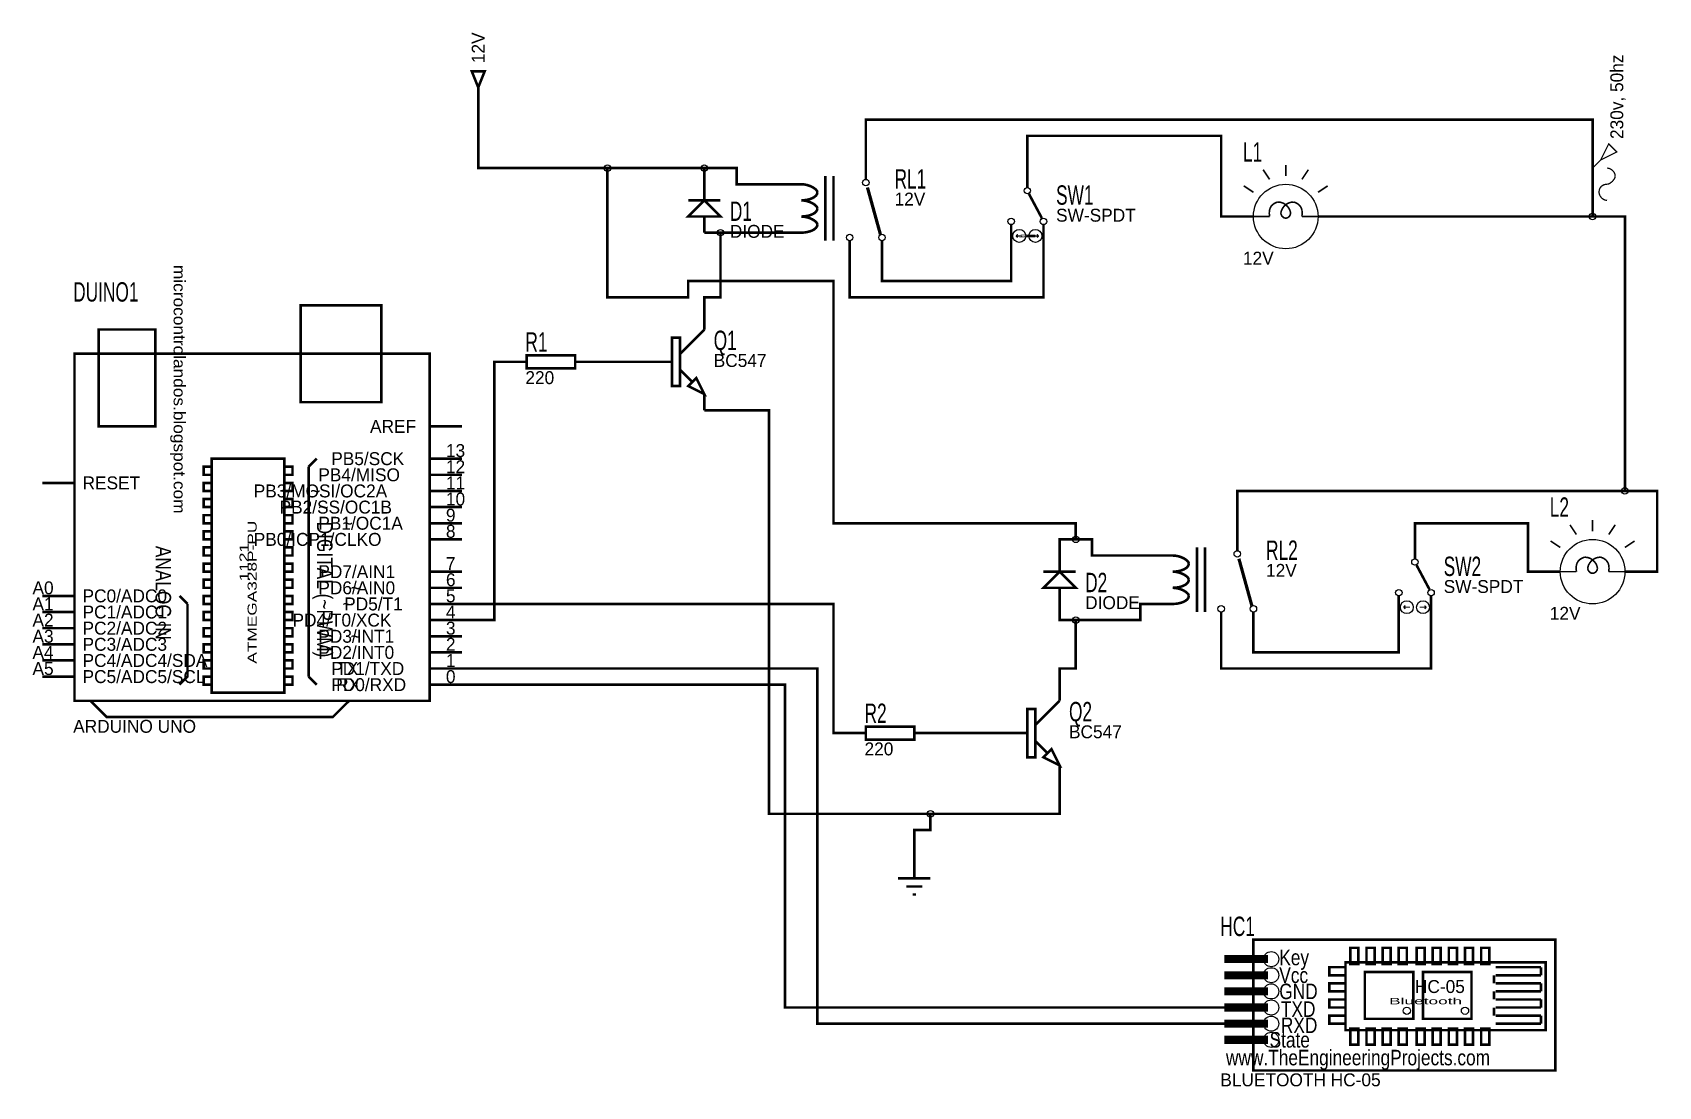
# Model space of a CAD drawing. Header units: inches. Extents: x -5.3 to 4.8, y -3.1 to 3.4.
import ezdxf

# ---------------------------------------------------------------- set-up
doc = ezdxf.new("R2010")
doc.units = ezdxf.units.IN
doc.layers.get('0').update_dxf_attribs({"linetype": 'CONTINUOUS'})

msp = doc.modelspace()

# ---------------------------------------------------------------- linework, layer by layer
for points, const_width in [([(-2.54, 3.2), (-2.46, 3.2), (-2.5, 3.1), (-2.54, 3.2)], 0.016), ([(-2.5, 3.1), (-2.5, 3)], 0.016), ([(-2.5, 3), (-2.5, 2.6), (-1.7, 2.6), (-1.1, 2.6)], 0.016), ([(-0.1, 2.7), (-0.1, 2.9), (4.4, 2.9), (4.4, 2.6)], 0.016), ([(2.2, 2.3), (2.1, 2.3), (2.1, 2.8), (0.9, 2.8), (0.9, 2.6)], 0.016), ([(4.45, 2.65), (4.5, 2.75), (4.55, 2.7), (4.45, 2.65)], 0.008), ([(-0.1, 2.7), (-0.1, 2.6)], 0.016), ([(2.5, 2.55), (2.5, 2.62)], 0.01), ([(4.4, 2.6), (4.45, 2.65)], 0.008), ([(-1.7, 2.6), (-1.7, 1.8), (-1.2, 1.8), (-1.2, 1.9), (-0.3, 1.9), (-0.3, 0.4), (1.2, 0.4), (1.2, 0.3)], 0.016), ([(-0.6, 2.5), (-0.9, 2.5), (-0.9, 2.6), (-1.1, 2.6)], 0.016), ([(-1.1, 2.5), (-1.1, 2.6)], 0.016), ([(-0.35, 2.15), (-0.35, 2.55)], 0.016), ([(-0.3, 2.15), (-0.3, 2.55)], 0.016), ([(-0.1, 2.6), (-0.1, 2.53)], 0.016), ([(0.9, 2.6), (0.9, 2.5)], 0.016), ([(2.4, 2.53), (2.36, 2.59)], 0.01), ([(2.6, 2.53), (2.64, 2.59)], 0.01), ([(4.4, 2.6), (4.4, 2.3)], 0.016), ([(4.49, 2.6), (4.497891, 2.599082), (4.50625, 2.596406), (4.514609, 2.59209), (4.5225, 2.58625), (4.529453, 2.579004), (4.535, 2.570469), (4.538672, 2.560762), (4.54, 2.55)], 0.008), ([(4.49, 2.5), (4.497891, 2.501328), (4.50625, 2.505), (4.5225, 2.5175), (4.535, 2.53375), (4.538672, 2.542109), (4.54, 2.55)], 0.008), ([(-1.1, 2.5), (-1.1, 2.4)], 0.016), ([(-0.6, 2.5), (-0.5, 2.5)], 0.016), ([(-0.4, 2.45), (-0.402246, 2.457891), (-0.408594, 2.46625), (-0.418457, 2.474609), (-0.43125, 2.4825), (-0.446387, 2.489453), (-0.463281, 2.495), (-0.481348, 2.498672), (-0.5, 2.5)], 0.016), ([(-0.4, 2.45), (-0.402246, 2.439238), (-0.408594, 2.429531), (-0.418457, 2.420996), (-0.43125, 2.41375), (-0.446387, 2.40791), (-0.463281, 2.403594), (-0.481348, 2.400918), (-0.5, 2.4)], 0.016), ([(-0.09, 2.48), (-0.01, 2.19)], 0.02), ([(0.9, 2.5), (0.9, 2.48)], 0.016), ([(0.91, 2.44), (0.99, 2.29)], 0.016), ([(2.3, 2.45), (2.24, 2.49)], 0.01), ([(2.7, 2.45), (2.76, 2.49)], 0.01), ([(4.49, 2.5), (4.479238, 2.499082), (4.469531, 2.496406), (4.460996, 2.49209), (4.45375, 2.48625), (4.44791, 2.479004), (4.443594, 2.470469), (4.440918, 2.460762), (4.44, 2.45)], 0.008), ([(4.49, 2.4), (4.479238, 2.401328), (4.469531, 2.405), (4.460996, 2.410547), (4.45375, 2.4175), (4.44791, 2.425391), (4.443594, 2.43375), (4.440918, 2.442109), (4.44, 2.45)], 0.008), ([(-1, 2.3), (-1.2, 2.3), (-1.1, 2.4), (-1, 2.3)], 0.016), ([(-1, 2.4), (-1.2, 2.4)], 0.016), ([(-0.4, 2.35), (-0.402246, 2.357891), (-0.408594, 2.36625), (-0.418457, 2.374609), (-0.43125, 2.3825), (-0.446387, 2.389453), (-0.463281, 2.395), (-0.481348, 2.398672), (-0.5, 2.4)], 0.016), ([(-0.4, 2.35), (-0.402246, 2.339238), (-0.408594, 2.329531), (-0.418457, 2.320996), (-0.43125, 2.31375), (-0.446387, 2.30791), (-0.463281, 2.303594), (-0.481348, 2.300918), (-0.5, 2.3)], 0.016), ([(2.45, 2.39), (2.438828, 2.385723), (2.428125, 2.380156), (2.418359, 2.372949), (2.41, 2.36375), (2.403516, 2.352207), (2.399375, 2.337969), (2.398047, 2.320683), (2.4, 2.3)], 0.01), ([(2.45, 2.39), (2.469587, 2.387813), (2.48623, 2.381875), (2.500032, 2.373125), (2.511094, 2.3625), (2.519519, 2.350937), (2.52541, 2.339375), (2.52887, 2.32875), (2.53, 2.32)], 0.01), ([(2.55, 2.39), (2.530413, 2.387813), (2.51377, 2.381875), (2.499968, 2.373125), (2.488906, 2.3625), (2.480481, 2.350937), (2.47459, 2.339375), (2.47113, 2.32875), (2.47, 2.32)], 0.01), ([(2.5, 2.29), (2.492969, 2.290879), (2.486875, 2.293281), (2.4775, 2.30125), (2.471875, 2.311094), (2.47, 2.32)], 0.01), ([(2.5, 2.29), (2.507031, 2.290879), (2.513125, 2.293281), (2.5225, 2.30125), (2.528125, 2.311094), (2.53, 2.32)], 0.01), ([(2.55, 2.39), (2.561172, 2.385723), (2.571875, 2.380156), (2.581641, 2.372949), (2.59, 2.36375), (2.596484, 2.352207), (2.600625, 2.337969), (2.601953, 2.320683), (2.6, 2.3)], 0.01), ([(-1.1, 2.2), (-1.1, 2.3)], 0.016), ([(-0.4, 2.25), (-0.402246, 2.257891), (-0.408594, 2.26625), (-0.418457, 2.274609), (-0.43125, 2.2825), (-0.446387, 2.289453), (-0.463281, 2.295), (-0.481348, 2.298672), (-0.5, 2.3)], 0.016), ([(-0.4, 2.25), (-0.402246, 2.239238), (-0.408594, 2.229531), (-0.418457, 2.220996), (-0.43125, 2.21375), (-0.446387, 2.20791), (-0.463281, 2.203594), (-0.481348, 2.200918), (-0.5, 2.2)], 0.016), ([(0.8, 2.25), (0.8, 2.2)], 0.016), ([(1, 2.25), (1, 2.2)], 0.016), ([(2.2, 2.3), (2.3, 2.3)], 0.016), ([(2.3, 2.3), (2.4, 2.3)], 0.01), ([(2.6, 2.3), (2.7, 2.3)], 0.01), ([(2.8, 2.3), (2.7, 2.3)], 0.016), ([(2.8, 2.3), (4.4, 2.3)], 0.016), ([(4.6, 0.6), (4.6, 2.3), (4.4, 2.3)], 0.016), ([(-1.1, 2.2), (-1, 2.2)], 0.016), ([(-1.1, 1.7), (-1.1, 1.8), (-1, 1.8), (-1, 2.2)], 0.016), ([(-0.6, 2.2), (-1, 2.2)], 0.016), ([(-0.6, 2.2), (-0.5, 2.2)], 0.016), ([(-0.2, 2.15), (-0.2, 2.1)], 0.016), ([(0, 2.15), (0, 2.1)], 0.016), ([(0.8, 2.1), (0.8, 2.2)], 0.016), ([(0.83, 2.18), (0.84, 2.19)], 0.008), ([(0.83, 2.18), (0.84, 2.17)], 0.008), ([(0.83, 2.18), (0.87, 2.18)], 0.008), ([(0.85, 2.18), (0.95, 2.18), (0.95, 2.18), (0.85, 2.18), (0.85, 2.18)], 0.016), ([(0.97, 2.18), (0.93, 2.18)], 0.008), ([(0.97, 2.18), (0.96, 2.19)], 0.008), ([(0.97, 2.18), (0.96, 2.17)], 0.008), ([(1, 2.1), (1, 2.2)], 0.016), ([(-0.2, 2), (-0.2, 1.8), (1, 1.8), (1, 2.1)], 0.016), ([(-0.2, 2), (-0.2, 2.1)], 0.016), ([(0, 2), (0, 1.9), (0.8, 1.9), (0.8, 2.1)], 0.016), ([(0, 2), (0, 2.1)], 0.016), ([(-3.6, 1.15), (-3.1, 1.15), (-3.1, 1.75), (-3.6, 1.75), (-3.6, 1.15)], 0.016), ([(-1.1, 1.7), (-1.1, 1.6)], 0.016), ([(-4.85, 1), (-4.5, 1), (-4.5, 1.6), (-4.85, 1.6), (-4.85, 1)], 0.016), ([(-1.3, 1.25), (-1.25, 1.25), (-1.25, 1.55), (-1.3, 1.55), (-1.3, 1.25)], 0.016), ([(-1.25, 1.45), (-1.1, 1.6)], 0.016), ([(-5, -0.7), (-2.8, -0.7), (-2.8, 1.45), (-5, 1.45), (-5, -0.7)], 0.016), ([(-2.2, 1.36), (-1.9, 1.36), (-1.9, 1.44), (-2.2, 1.44), (-2.2, 1.36)], 0.016), ([(-2.3, 1.4), (-2.4, 1.4), (-2.4, -0.2), (-2.6, -0.2)], 0.016), ([(-2.3, 1.4), (-2.2, 1.4)], 0.016), ([(-1.8, 1.4), (-1.9, 1.4)], 0.016), ([(-1.4, 1.4), (-1.8, 1.4)], 0.016), ([(-1.4, 1.4), (-1.3, 1.4)], 0.016), ([(-1.25, 1.35), (-1.18, 1.28)], 0.016), ([(-1.1, 1.2), (-1.2, 1.25), (-1.15, 1.3), (-1.1, 1.2)], 0.016), ([(-1.1, 1.1), (-1.1, 1.2)], 0.016), ([(0.3, -1.4), (-0.7, -1.4), (-0.7, 1.1), (-1.1, 1.1)], 0.016), ([(-2.6, 1), (-2.8, 1)], 0.016), ([(-4.15, -0.65), (-3.7, -0.65), (-3.7, 0.8), (-4.15, 0.8), (-4.15, -0.65)], 0.016), ([(-3.55, 0.75), (-3.5, 0.8)], 0.016), ([(-2.6, 0.8), (-2.8, 0.8)], 0.016), ([(-4.2, 0.7), (-4.15, 0.7), (-4.15, 0.75), (-4.2, 0.75), (-4.2, 0.7)], 0.016), ([(-3.7, 0.7), (-3.65, 0.7), (-3.65, 0.75), (-3.7, 0.75), (-3.7, 0.7)], 0.016), ([(-3.55, 0.75), (-3.55, -0.55)], 0.016), ([(-2.6, 0.7), (-2.8, 0.7)], 0.016), ([(-5.2, 0.65), (-5, 0.65)], 0.016), ([(-4.2, 0.6), (-4.15, 0.6), (-4.15, 0.65), (-4.2, 0.65), (-4.2, 0.6)], 0.016), ([(-3.7, 0.6), (-3.65, 0.6), (-3.65, 0.65), (-3.7, 0.65), (-3.7, 0.6)], 0.016), ([(-2.6, 0.6), (-2.8, 0.6)], 0.016), ([(2.2, 0.4), (2.2, 0.6), (4.6, 0.6)], 0.016), ([(4.7, 0.1), (4.8, 0.1), (4.8, 0.6), (4.6, 0.6)], 0.016), ([(-4.2, 0.5), (-4.15, 0.5), (-4.15, 0.55), (-4.2, 0.55), (-4.2, 0.5)], 0.016), ([(-3.7, 0.5), (-3.65, 0.5), (-3.65, 0.55), (-3.7, 0.55), (-3.7, 0.5)], 0.016), ([(-2.6, 0.5), (-2.8, 0.5)], 0.016), ([(-4.2, 0.4), (-4.15, 0.4), (-4.15, 0.45), (-4.2, 0.45), (-4.2, 0.4)], 0.016), ([(-3.7, 0.4), (-3.65, 0.4), (-3.65, 0.45), (-3.7, 0.45), (-3.7, 0.4)], 0.016), ([(-2.6, 0.4), (-2.8, 0.4)], 0.016), ([(2.2, 0.4), (2.2, 0.3)], 0.016), ([(4.1, 0.1), (4, 0.1), (4, 0.4), (3.3, 0.4), (3.3, 0.3)], 0.016), ([(4.4, 0.35), (4.4, 0.42)], 0.01), ([(-4.2, 0.3), (-4.15, 0.3), (-4.15, 0.35), (-4.2, 0.35), (-4.2, 0.3)], 0.016), ([(-3.7, 0.3), (-3.65, 0.3), (-3.65, 0.35), (-3.7, 0.35), (-3.7, 0.3)], 0.016), ([(-2.6, 0.3), (-2.8, 0.3)], 0.016), ([(1.7, 0.2), (1.3, 0.2), (1.3, 0.3), (1.2, 0.3), (1.1, 0.3), (1.1, 0.2)], 0.016), ([(2.2, 0.3), (2.2, 0.23)], 0.016), ([(3.3, 0.3), (3.3, 0.2)], 0.016), ([(4.3, 0.33), (4.26, 0.39)], 0.01), ([(4.5, 0.33), (4.54, 0.39)], 0.01), ([(-4.2, 0.2), (-4.15, 0.2), (-4.15, 0.25), (-4.2, 0.25), (-4.2, 0.2)], 0.016), ([(-3.7, 0.2), (-3.65, 0.2), (-3.65, 0.25), (-3.7, 0.25), (-3.7, 0.2)], 0.016), ([(1.1, 0.2), (1.1, 0.1)], 0.016), ([(1.7, 0.2), (1.8, 0.2)], 0.016), ([(1.9, 0.15), (1.897754, 0.157891), (1.891406, 0.16625), (1.881543, 0.174609), (1.86875, 0.1825), (1.853613, 0.189453), (1.836719, 0.195), (1.818652, 0.198672), (1.8, 0.2)], 0.016), ([(1.95, -0.15), (1.95, 0.25)], 0.016), ([(2, -0.15), (2, 0.25)], 0.016), ([(3.3, 0.2), (3.3, 0.18)], 0.016), ([(4.2, 0.25), (4.14, 0.29)], 0.01), ([(4.6, 0.25), (4.66, 0.29)], 0.01), ([(-4.2, 0.1), (-4.15, 0.1), (-4.15, 0.15), (-4.2, 0.15), (-4.2, 0.1)], 0.016), ([(-3.7, 0.1), (-3.65, 0.1), (-3.65, 0.15), (-3.7, 0.15), (-3.7, 0.1)], 0.016), ([(-2.6, 0.1), (-2.8, 0.1)], 0.016), ([(1, 0), (1.2, 0), (1.1, 0.1), (1, 0)], 0.016), ([(1, 0.1), (1.2, 0.1)], 0.016), ([(1.9, 0.15), (1.897754, 0.139238), (1.891406, 0.129531), (1.881543, 0.120996), (1.86875, 0.11375), (1.853613, 0.10791), (1.836719, 0.103594), (1.818652, 0.100918), (1.8, 0.1)], 0.016), ([(1.9, 0.05), (1.897754, 0.057891), (1.891406, 0.06625), (1.881543, 0.074609), (1.86875, 0.0825), (1.853613, 0.089453), (1.836719, 0.095), (1.818652, 0.098672), (1.8, 0.1)], 0.016), ([(2.21, 0.18), (2.29, -0.11)], 0.02), ([(3.31, 0.14), (3.39, -0.01)], 0.016), ([(4.1, 0.1), (4.2, 0.1)], 0.016), ([(4.2, 0.1), (4.3, 0.1)], 0.01), ([(4.35, 0.19), (4.338828, 0.185723), (4.328125, 0.180156), (4.318359, 0.172949), (4.31, 0.16375), (4.303516, 0.152207), (4.299375, 0.137969), (4.298047, 0.120683), (4.3, 0.1)], 0.01), ([(4.35, 0.19), (4.369587, 0.187813), (4.38623, 0.181875), (4.400032, 0.173125), (4.411094, 0.1625), (4.419519, 0.150937), (4.42541, 0.139375), (4.42887, 0.12875), (4.43, 0.12)], 0.01), ([(4.45, 0.19), (4.430413, 0.187813), (4.41377, 0.181875), (4.399968, 0.173125), (4.388906, 0.1625), (4.380481, 0.150937), (4.37459, 0.139375), (4.37113, 0.12875), (4.37, 0.12)], 0.01), ([(4.4, 0.09), (4.392969, 0.090879), (4.386875, 0.093281), (4.3775, 0.10125), (4.371875, 0.111094), (4.37, 0.12)], 0.01), ([(4.4, 0.09), (4.407031, 0.090879), (4.413125, 0.093281), (4.4225, 0.10125), (4.428125, 0.111094), (4.43, 0.12)], 0.01), ([(4.45, 0.19), (4.461172, 0.185723), (4.471875, 0.180156), (4.481641, 0.172949), (4.49, 0.16375), (4.496484, 0.152207), (4.500625, 0.137969), (4.501953, 0.120683), (4.5, 0.1)], 0.01), ([(4.5, 0.1), (4.6, 0.1)], 0.01), ([(4.7, 0.1), (4.6, 0.1)], 0.016), ([(-4.2, 0), (-4.15, 0), (-4.15, 0.05), (-4.2, 0.05), (-4.2, 0)], 0.016), ([(-3.7, 0), (-3.65, 0), (-3.65, 0.05), (-3.7, 0.05), (-3.7, 0)], 0.016), ([(-2.6, 0), (-2.8, 0)], 0.016), ([(1.1, -0.1), (1.1, 0)], 0.016), ([(1.9, 0.05), (1.897754, 0.039238), (1.891406, 0.029531), (1.881543, 0.020996), (1.86875, 0.01375), (1.853613, 0.00791), (1.836719, 0.003594), (1.818652, 0.000918), (1.8, 0)], 0.016), ([(1.9, -0.05), (1.897754, -0.042109), (1.891406, -0.03375), (1.881543, -0.025391), (1.86875, -0.0175), (1.853613, -0.010547), (1.836719, -0.005), (1.818652, -0.001328), (1.8, 0)], 0.016), ([(-5.2, -0.05), (-5, -0.05)], 0.016), ([(-4.3, -0.1), (-4.35, -0.05)], 0.016), ([(-4.3, -0.5), (-4.3, -0.1)], 0.016), ([(-4.2, -0.1), (-4.15, -0.1), (-4.15, -0.05), (-4.2, -0.05), (-4.2, -0.1)], 0.016), ([(-3.7, -0.1), (-3.65, -0.1), (-3.65, -0.05), (-3.7, -0.05), (-3.7, -0.1)], 0.016), ([(-2.6, -0.1), (-2.8, -0.1)], 0.016), ([(-0.2, -0.9), (-0.3, -0.9), (-0.3, -0.1), (-2.6, -0.1)], 0.016), ([(1.1, -0.1), (1.1, -0.2), (1.2, -0.2)], 0.016), ([(1.7, -0.1), (1.6, -0.1), (1.6, -0.2), (1.2, -0.2)], 0.016), ([(1.7, -0.1), (1.8, -0.1)], 0.016), ([(1.9, -0.05), (1.897754, -0.060762), (1.891406, -0.070469), (1.881543, -0.079004), (1.86875, -0.08625), (1.853613, -0.09209), (1.836719, -0.096406), (1.818652, -0.099082), (1.8, -0.1)], 0.016), ([(3.2, -0.05), (3.2, -0.1)], 0.016), ([(3.2, -0.2), (3.2, -0.1)], 0.016), ([(3.4, -0.05), (3.4, -0.1)], 0.016), ([(3.4, -0.2), (3.4, -0.1)], 0.016), ([(-5.2, -0.15), (-5, -0.15)], 0.016), ([(-4.2, -0.2), (-4.15, -0.2), (-4.15, -0.15), (-4.2, -0.15), (-4.2, -0.2)], 0.016), ([(-3.7, -0.2), (-3.65, -0.2), (-3.65, -0.15), (-3.7, -0.15), (-3.7, -0.2)], 0.016), ([(-2.6, -0.2), (-2.8, -0.2)], 0.016), ([(1.1, -0.6), (1.1, -0.5), (1.2, -0.5), (1.2, -0.2)], 0.016), ([(2.1, -0.15), (2.1, -0.2)], 0.016), ([(3.4, -0.2), (3.4, -0.5), (2.1, -0.5), (2.1, -0.3)], 0.016), ([(2.1, -0.3), (2.1, -0.2)], 0.016), ([(2.3, -0.15), (2.3, -0.2)], 0.016), ([(3.2, -0.2), (3.2, -0.4), (2.3, -0.4), (2.3, -0.3)], 0.016), ([(2.3, -0.3), (2.3, -0.2)], 0.016), ([(3.23, -0.12), (3.24, -0.11)], 0.008), ([(3.23, -0.12), (3.24, -0.13)], 0.008), ([(3.23, -0.12), (3.27, -0.12)], 0.008), ([(3.37, -0.12), (3.33, -0.12)], 0.008), ([(3.37, -0.12), (3.36, -0.11)], 0.008), ([(3.37, -0.12), (3.36, -0.13)], 0.008), ([(-5.2, -0.25), (-5, -0.25)], 0.016), ([(-4.2, -0.3), (-4.15, -0.3), (-4.15, -0.25), (-4.2, -0.25), (-4.2, -0.3)], 0.016), ([(-3.7, -0.3), (-3.65, -0.3), (-3.65, -0.25), (-3.7, -0.25), (-3.7, -0.3)], 0.016), ([(-2.6, -0.3), (-2.8, -0.3)], 0.016), ([(-5.2, -0.35), (-5, -0.35)], 0.016), ([(-4.2, -0.4), (-4.15, -0.4), (-4.15, -0.35), (-4.2, -0.35), (-4.2, -0.4)], 0.016), ([(-3.7, -0.4), (-3.65, -0.4), (-3.65, -0.35), (-3.7, -0.35), (-3.7, -0.4)], 0.016), ([(-2.6, -0.4), (-2.8, -0.4)], 0.016), ([(-5.2, -0.45), (-5, -0.45)], 0.016), ([(-4.3, -0.5), (-4.3, -0.55), (-4.35, -0.6)], 0.016), ([(-4.2, -0.5), (-4.15, -0.5), (-4.15, -0.45), (-4.2, -0.45), (-4.2, -0.5)], 0.016), ([(-3.7, -0.5), (-3.65, -0.5), (-3.65, -0.45), (-3.7, -0.45), (-3.7, -0.5)], 0.016), ([(-2.6, -0.5), (-2.8, -0.5)], 0.016), ([(-2.6, -0.5), (-0.4, -0.5), (-0.4, -2.7), (1.97, -2.7)], 0.016), ([(-5.2, -0.55), (-5, -0.55)], 0.016), ([(-4.2, -0.6), (-4.15, -0.6), (-4.15, -0.55), (-4.2, -0.55), (-4.2, -0.6)], 0.016), ([(-3.7, -0.6), (-3.65, -0.6), (-3.65, -0.55), (-3.7, -0.55), (-3.7, -0.6)], 0.016), ([(-3.55, -0.55), (-3.5, -0.6)], 0.016), ([(-2.6, -0.6), (-2.8, -0.6)], 0.016), ([(-2.6, -0.6), (-0.6, -0.6), (-0.6, -2.6), (1.97, -2.6)], 0.016), ([(1.1, -0.6), (1.1, -0.7)], 0.016), ([(-3.3, -0.7), (-3.4, -0.8), (-4.8, -0.8), (-4.9, -0.7), (-3.3, -0.7)], 0.016), ([(0.95, -0.85), (1.1, -0.7)], 0.016), ([(0.9, -1.05), (0.95, -1.05), (0.95, -0.75), (0.9, -0.75), (0.9, -1.05)], 0.016), ([(-0.2, -0.9), (-0.1, -0.9)], 0.016), ([(-0.1, -0.94), (0.2, -0.94), (0.2, -0.86), (-0.1, -0.86), (-0.1, -0.94)], 0.016), ([(0.3, -0.9), (0.2, -0.9)], 0.016), ([(0.8, -0.9), (0.3, -0.9)], 0.016), ([(0.8, -0.9), (0.9, -0.9)], 0.016), ([(0.95, -0.95), (1.02, -1.02)], 0.016), ([(1.1, -1.1), (1, -1.05), (1.05, -1), (1.1, -1.1)], 0.016), ([(1.1, -1.2), (1.1, -1.1)], 0.016), ([(0.3, -1.4), (1.1, -1.4), (1.1, -1.2)], 0.016), ([(0.2, -1.7), (0.2, -1.5), (0.3, -1.5), (0.3, -1.4)], 0.016), ([(0.2, -1.7), (0.2, -1.8)], 0.016), ([(0.1, -1.8), (0.3, -1.8)], 0.016), ([(0.15, -1.85), (0.25, -1.85)], 0.016), ([(0.19, -1.9), (0.21, -1.9)], 0.016), ([(2.3, -2.18), (4.17, -2.18), (4.17, -2.99), (2.3, -2.99), (2.3, -2.18)], 0.016), ([(2.39, -2.3), (2.12, -2.3)], 0.05), ([(2.87, -2.32), (4.11, -2.32), (4.11, -2.74), (2.87, -2.74), (2.87, -2.32)], 0.016), ([(2.9, -2.33), (2.95, -2.33), (2.95, -2.23), (2.9, -2.23), (2.9, -2.33)], 0.016), ([(3, -2.33), (3.05, -2.33), (3.05, -2.23), (3, -2.23), (3, -2.33)], 0.016), ([(3.1, -2.33), (3.15, -2.33), (3.15, -2.23), (3.1, -2.23), (3.1, -2.33)], 0.016), ([(3.2, -2.33), (3.25, -2.33), (3.25, -2.23), (3.2, -2.23), (3.2, -2.33)], 0.016), ([(3.31, -2.33), (3.36, -2.33), (3.36, -2.23), (3.31, -2.23), (3.31, -2.33)], 0.016), ([(3.41, -2.33), (3.46, -2.33), (3.46, -2.23), (3.41, -2.23), (3.41, -2.33)], 0.016), ([(3.51, -2.33), (3.56, -2.33), (3.56, -2.23), (3.51, -2.23), (3.51, -2.33)], 0.016), ([(3.61, -2.33), (3.66, -2.33), (3.66, -2.23), (3.61, -2.23), (3.61, -2.33)], 0.016), ([(3.71, -2.33), (3.76, -2.33), (3.76, -2.23), (3.71, -2.23), (3.71, -2.33)], 0.016), ([(2.39, -2.4), (2.12, -2.4)], 0.05), ([(2.77, -2.4), (2.87, -2.4), (2.87, -2.35), (2.77, -2.35), (2.77, -2.4)], 0.016), ([(2.99, -2.67), (3.29, -2.67), (3.29, -2.38), (2.99, -2.38), (2.99, -2.67)], 0.016), ([(3.35, -2.67), (3.65, -2.67), (3.65, -2.38), (3.35, -2.38), (3.35, -2.67)], 0.016), ([(3.79, -2.4), (3.79, -2.45)], 0.016), ([(4.08, -2.35), (3.8, -2.35)], 0.016), ([(4.08, -2.4), (3.8, -2.4)], 0.016), ([(4.08, -2.35), (4.08, -2.4)], 0.016), ([(2.39, -2.5), (2.12, -2.5)], 0.05), ([(2.77, -2.5), (2.87, -2.5), (2.87, -2.45), (2.77, -2.45), (2.77, -2.5)], 0.016), ([(3.79, -2.5), (3.79, -2.55)], 0.016), ([(4.08, -2.45), (3.8, -2.45)], 0.016), ([(4.08, -2.5), (3.8, -2.5)], 0.016), ([(4.08, -2.45), (4.08, -2.5)], 0.016), ([(1.97, -2.6), (2.17, -2.6)], 0.016), ([(2.39, -2.6), (2.12, -2.6)], 0.05), ([(2.77, -2.6), (2.87, -2.6), (2.87, -2.55), (2.77, -2.55), (2.77, -2.6)], 0.016), ([(3.79, -2.6), (3.79, -2.65)], 0.016), ([(4.08, -2.55), (3.8, -2.55)], 0.016), ([(4.08, -2.6), (3.8, -2.6)], 0.016), ([(4.08, -2.55), (4.08, -2.6)], 0.016), ([(1.97, -2.7), (2.17, -2.7)], 0.016), ([(2.39, -2.7), (2.12, -2.7)], 0.05), ([(2.77, -2.7), (2.87, -2.7), (2.87, -2.65), (2.77, -2.65), (2.77, -2.7)], 0.016), ([(4.08, -2.65), (3.8, -2.65)], 0.016), ([(4.08, -2.7), (3.8, -2.7)], 0.016), ([(4.08, -2.65), (4.08, -2.7)], 0.016), ([(2.39, -2.8), (2.12, -2.8)], 0.05), ([(2.9, -2.83), (2.95, -2.83), (2.95, -2.73), (2.9, -2.73), (2.9, -2.83)], 0.016), ([(3, -2.83), (3.05, -2.83), (3.05, -2.73), (3, -2.73), (3, -2.83)], 0.016), ([(3.1, -2.83), (3.15, -2.83), (3.15, -2.73), (3.1, -2.73), (3.1, -2.83)], 0.016), ([(3.2, -2.83), (3.25, -2.83), (3.25, -2.73), (3.2, -2.73), (3.2, -2.83)], 0.016), ([(3.31, -2.83), (3.36, -2.83), (3.36, -2.73), (3.31, -2.73), (3.31, -2.83)], 0.016), ([(3.41, -2.83), (3.46, -2.83), (3.46, -2.73), (3.41, -2.73), (3.41, -2.83)], 0.016), ([(3.51, -2.83), (3.56, -2.83), (3.56, -2.73), (3.51, -2.73), (3.51, -2.83)], 0.016), ([(3.61, -2.83), (3.66, -2.83), (3.66, -2.73), (3.61, -2.73), (3.61, -2.83)], 0.016), ([(3.71, -2.83), (3.76, -2.83), (3.76, -2.73), (3.71, -2.73), (3.71, -2.83)], 0.016)]:
    msp.add_lwpolyline(points, dxfattribs=dict(const_width=const_width))
for centre, radius in [((-1.7, 2.6), 0.02), ((-1.1, 2.6), 0.02), ((-0.1, 2.51), 0.02), ((0.9, 2.46), 0.02), ((2.5, 2.3), 0.2), ((4.4, 2.3), 0.02), ((-1, 2.2), 0.02), ((0.8, 2.27), 0.02), ((0.85, 2.18), 0.04), ((0.95, 2.18), 0.04), ((1, 2.27), 0.02), ((-0.2, 2.17), 0.02), ((0, 2.17), 0.02), ((4.6, 0.6), 0.02), ((1.2, 0.3), 0.02), ((2.2, 0.21), 0.02), ((4.4, 0.1), 0.2), ((3.3, 0.16), 0.02), ((3.2, -0.03), 0.02), ((3.25, -0.12), 0.04), ((3.35, -0.12), 0.04), ((3.4, -0.03), 0.02), ((1.2, -0.2), 0.02), ((2.1, -0.13), 0.02), ((2.3, -0.13), 0.02), ((0.3, -1.4), 0.02), ((2.41, -2.3), 0.046904), ((2.41, -2.4), 0.046904), ((2.41, -2.5), 0.046904), ((2.41, -2.6), 0.046904), ((3.25, -2.62), 0.022426), ((3.61, -2.62), 0.022426), ((2.41, -2.7), 0.046904), ((2.41, -2.8), 0.046904)]:
    msp.add_circle(centre, radius)

# ---------------------------------------------------------------- texts
for s, p in [('12V', (-2.46, 3.25)), ('230v, 50hz', (4.59, 2.78))]:
    msp.add_text(s, height=0.08, rotation=90).set_placement(p)
for s, height, width, p in [('L1', 0.12, 0.666667, (2.235, 2.64)), ('RL1', 0.12, 0.666667, (0.078, 2.473)), ('SW1', 0.12, 0.666667, (1.078, 2.373)), ('D1', 0.12, 0.666667, (-0.942, 2.273)), ('DUINO1', 0.12, 0.666667, (-5.008, 1.773)), ('R1', 0.12, 0.666667, (-2.208, 1.463)), ('Q1', 0.12, 0.666667, (-1.042, 1.473)), ('~', 0.088, 0.909091, (-3.54, 0.556)), ('~', 0.088, 0.909091, (-3.49, 0.456)), ('L2', 0.12, 0.666667, (4.135, 0.44)), ('~', 0.088, 0.909091, (-3.34, 0.356)), ('RL2', 0.12, 0.666667, (2.378, 0.173)), ('SW2', 0.12, 0.666667, (3.478, 0.073)), ('~', 0.088, 0.909091, (-3.29, -0.044)), ('D2', 0.12, 0.666667, (1.258, -0.027)), ('~', 0.088, 0.909091, (-3.34, -0.144)), ('~', 0.088, 0.909091, (-3.29, -0.344)), ('R2', 0.12, 0.666667, (-0.108, -0.837)), ('Q2', 0.12, 0.666667, (1.158, -0.827)), ('HC1', 0.12, 0.666667, (2.095, -2.157)), ('Key', 0.096, 0.833333, (2.46, -2.338)), ('Vcc', 0.096, 0.833333, (2.46, -2.448)), ('GND', 0.096, 0.833333, (2.46, -2.548)), ('TXD', 0.096, 0.833333, (2.47, -2.658)), ('Bluetooth', 0.04, 2, (3.14, -2.58)), ('RXD', 0.096, 0.833333, (2.47, -2.758)), ('State', 0.096, 0.833333, (2.4, -2.848)), ('www.TheEngineeringProjects.com', 0.096, 0.833333, (2.13, -2.958))]:
    msp.add_text(s, height=height, dxfattribs=dict(width=width)).set_placement(p)
for s, p in [('12V', (0.078, 2.368)), ('SW-SPDT', (1.078, 2.268)), ('DIODE', (-0.942, 2.168)), ('12V', (2.235, 2.002)), ('BC547', (-1.042, 1.368)), ('220', (-2.208, 1.262)), ('AREF', (-3.17, 0.96)), ('PB5/SCK', (-3.41, 0.76)), ('13', (-2.7, 0.81)), ('PB4/MISO', (-3.49, 0.66)), ('12', (-2.7, 0.71)), ('RESET', (-4.95, 0.61)), ('PB3/MOSI/OC2A', (-3.89, 0.56)), ('11', (-2.7, 0.61)), ('PB2/SS/OC1B', (-3.73, 0.46)), ('10', (-2.7, 0.51)), ('PB1/OC1A', (-3.49, 0.36)), ('9', (-2.7, 0.41)), ('PB0/ICP1/CLKO', (-3.89, 0.26)), ('8', (-2.7, 0.31)), ('PD7/AIN1', (-3.49, 0.06)), ('7', (-2.7, 0.11)), ('12V', (2.378, 0.068)), ('A0', (-5.26, -0.04)), ('PD6/AIN0', (-3.49, -0.04)), ('6', (-2.7, 0.01)), ('SW-SPDT', (3.478, -0.032)), ('A1', (-5.26, -0.14)), ('PC0/ADC0', (-4.95, -0.09)), ('PD5/T1', (-3.33, -0.14)), ('5', (-2.7, -0.09)), ('DIODE', (1.258, -0.132)), ('A2', (-5.26, -0.24)), ('PC1/ADC1', (-4.95, -0.19)), ('PD4/T0/XCK', (-3.65, -0.24)), ('4', (-2.7, -0.19)), ('12V', (4.135, -0.198)), ('A3', (-5.26, -0.34)), ('PC2/ADC2', (-4.95, -0.29)), ('PD3/INT1', (-3.49, -0.34)), ('3', (-2.7, -0.29)), ('A4', (-5.26, -0.44)), ('PC3/ADC3', (-4.95, -0.39)), ('PD2/INT0', (-3.49, -0.44)), ('2', (-2.7, -0.39)), ('A5', (-5.26, -0.54)), ('PC4/ADC4/SDA', (-4.95, -0.49)), ('PD1/TXD', (-3.41, -0.54)), ('TX', (-3.38, -0.54)), ('1', (-2.7, -0.49)), ('PC5/ADC5/SCL', (-4.95, -0.59)), ('PD0/RXD', (-3.41, -0.64)), ('RX', (-3.38, -0.64)), ('0', (-2.7, -0.59)), ('ARDUINO UNO', (-5.008, -0.898)), ('BC547', (1.158, -0.932)), ('220', (-0.108, -1.038)), ('HC-05', (3.3, -2.51)), ('BLUETOOTH HC-05', (2.095, -3.088))]:
    msp.add_text(s, height=0.08).set_placement(p)
for s, height, rotation, width, p in [('microcontrolandos.blogspot.com', 0.072, -90, 1.111111, (-4.386, 2)), ('ATMEGA328P-PU', 0.056, 90, 1.428571, (-3.872, -0.47)), ('DIGITAL (~PWM)', 0.096, -90, 0.833333, (-3.498, 0.41)), ('ANALOG IN', 0.096, -90, 0.833333, (-4.498, 0.26)), ('1121', 0.056, 90, 1.428571, (-3.922, 0.04))]:
    msp.add_text(s, height=height, rotation=rotation, dxfattribs=dict(width=width)).set_placement(p)

doc.saveas('drawing.dxf')
